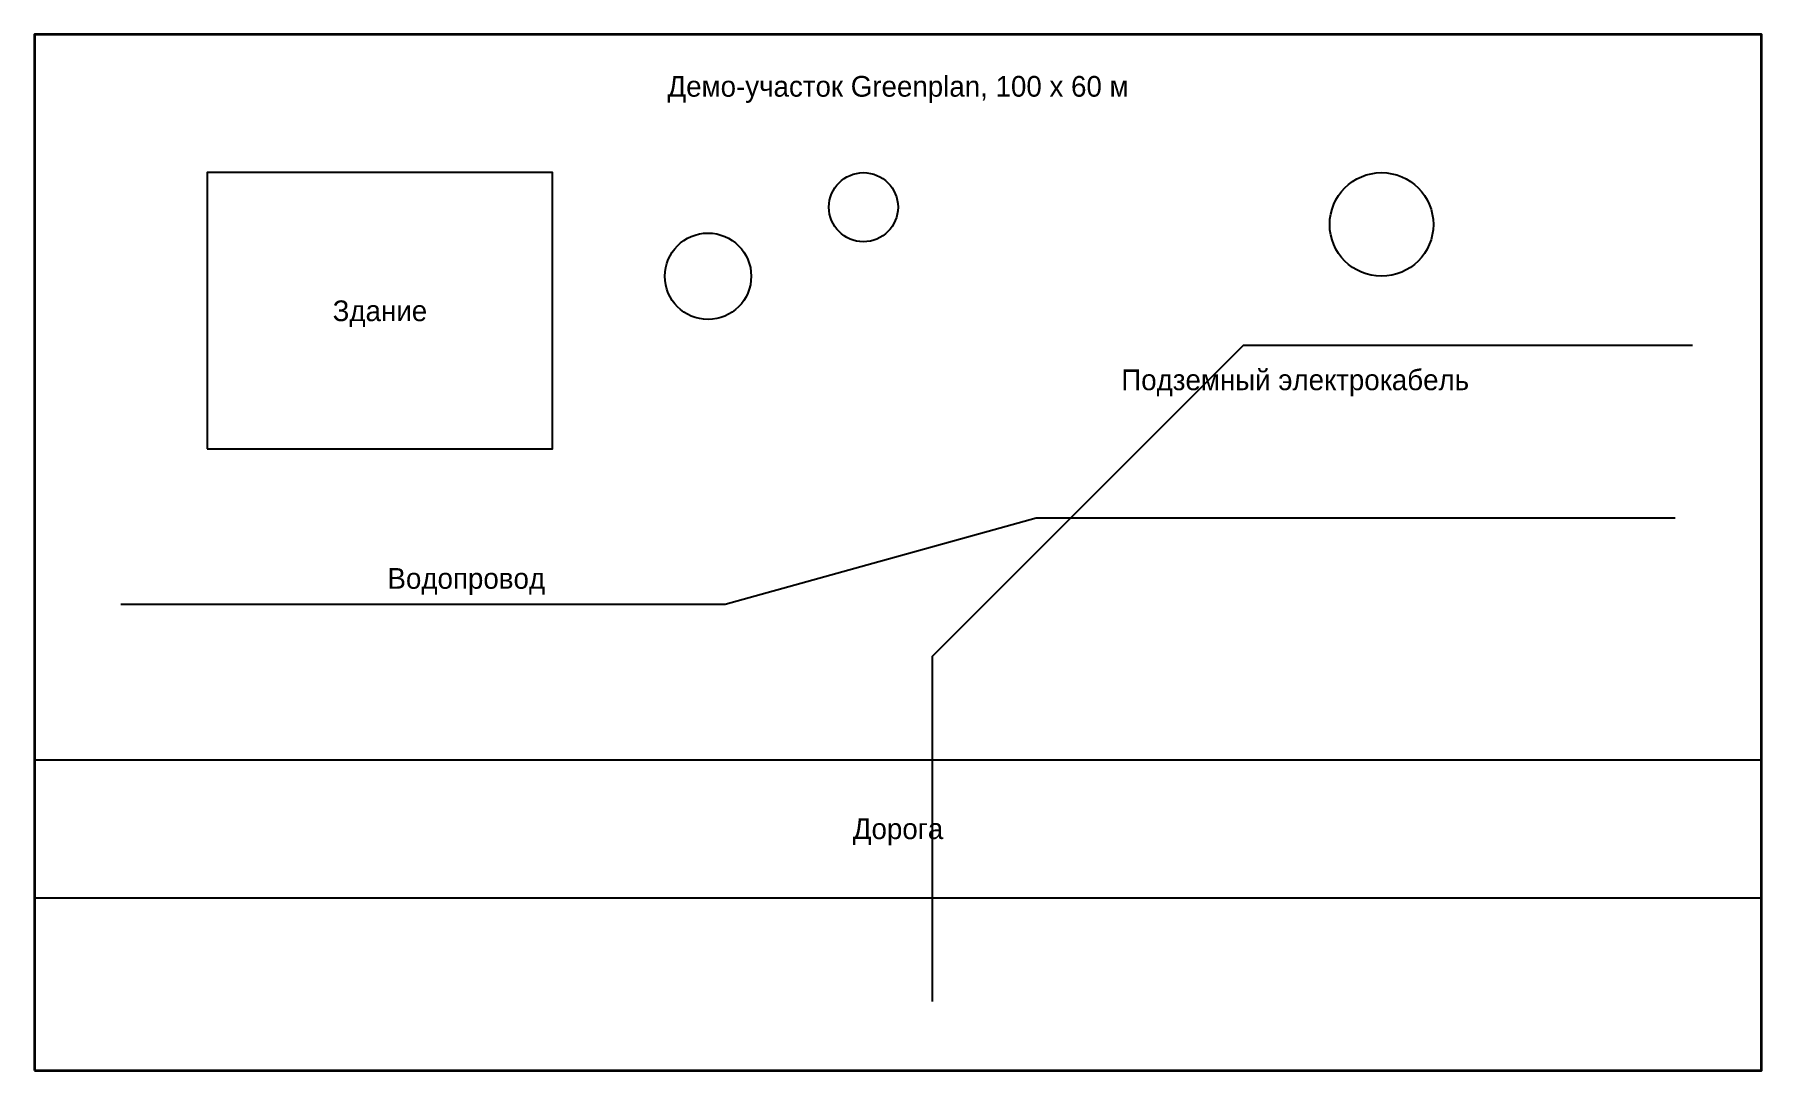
# Model space of a CAD drawing. Header units: metres. Extents: x 0 to 100, y 0 to 60.
import ezdxf
from ezdxf.enums import TextEntityAlignment as Align

# ---------------------------------------------------------------- set-up
doc = ezdxf.new("R2010")
doc.units = ezdxf.units.M
for name, color, linetype in [('ВОДОПРОВОД', 5, 'Continuous'), ('ЗДАНИЕ', 1, 'Continuous'), ('КРАЙ_ДОРОГИ', 8, 'Continuous'), ('ПОДПИСИ', 7, 'Continuous'), ('РАМКА_ГРАНИЦА_УЧАСТКА', 7, 'Continuous'), ('СУЩЕСТВУЮЩИЕ_ДЕРЕВЬЯ', 3, 'Continuous'), ('ЭЛЕКТРОКАБЕЛЬ', 2, 'Continuous')]:
    doc.layers.add(name, color=color, linetype=linetype)

msp = doc.modelspace()

# ---------------------------------------------------------------- linework, layer by layer
at = {"layer": 'ВОДОПРОВОД'}
msp.add_lwpolyline([(5, 27), (40, 27), (58, 32), (95, 32)], dxfattribs=at)
at = {"layer": 'ЗДАНИЕ'}
msp.add_lwpolyline([(10, 36), (30, 36), (30, 52), (10, 52)], close=True, dxfattribs=at)
at = {"layer": 'КРАЙ_ДОРОГИ'}
for p, q in [((0, 18), (100, 18)), ((0, 10), (100, 10))]:
    msp.add_line(p, q, dxfattribs=at)
at = {"layer": 'РАМКА_ГРАНИЦА_УЧАСТКА', "lineweight": 35}
msp.add_lwpolyline([(0, 0), (100, 0), (100, 60), (0, 60)], close=True, dxfattribs=at)
at = {"layer": 'СУЩЕСТВУЮЩИЕ_ДЕРЕВЬЯ'}
for centre, radius in [((48, 50), 2), ((78, 49), 3), ((39, 46), 2.5)]:
    msp.add_circle(centre, radius, dxfattribs=at)
at = {"layer": 'ЭЛЕКТРОКАБЕЛЬ'}
msp.add_lwpolyline([(52, 4), (52, 24), (70, 42), (96, 42)], dxfattribs=at)

# ---------------------------------------------------------------- texts
at = {"layer": 'ПОДПИСИ'}
for s, p in [('Демо-участок Greenplan, 100 x 60 м', (50, 57)), ('Здание', (20, 44)), ('Подземный электрокабель', (73, 40)), ('Водопровод', (25, 28.5)), ('Дорога', (50, 14))]:
    msp.add_text(s, height=1.2, dxfattribs=at).set_placement(p, align=Align.MIDDLE_CENTER)

doc.saveas('drawing.dxf')
